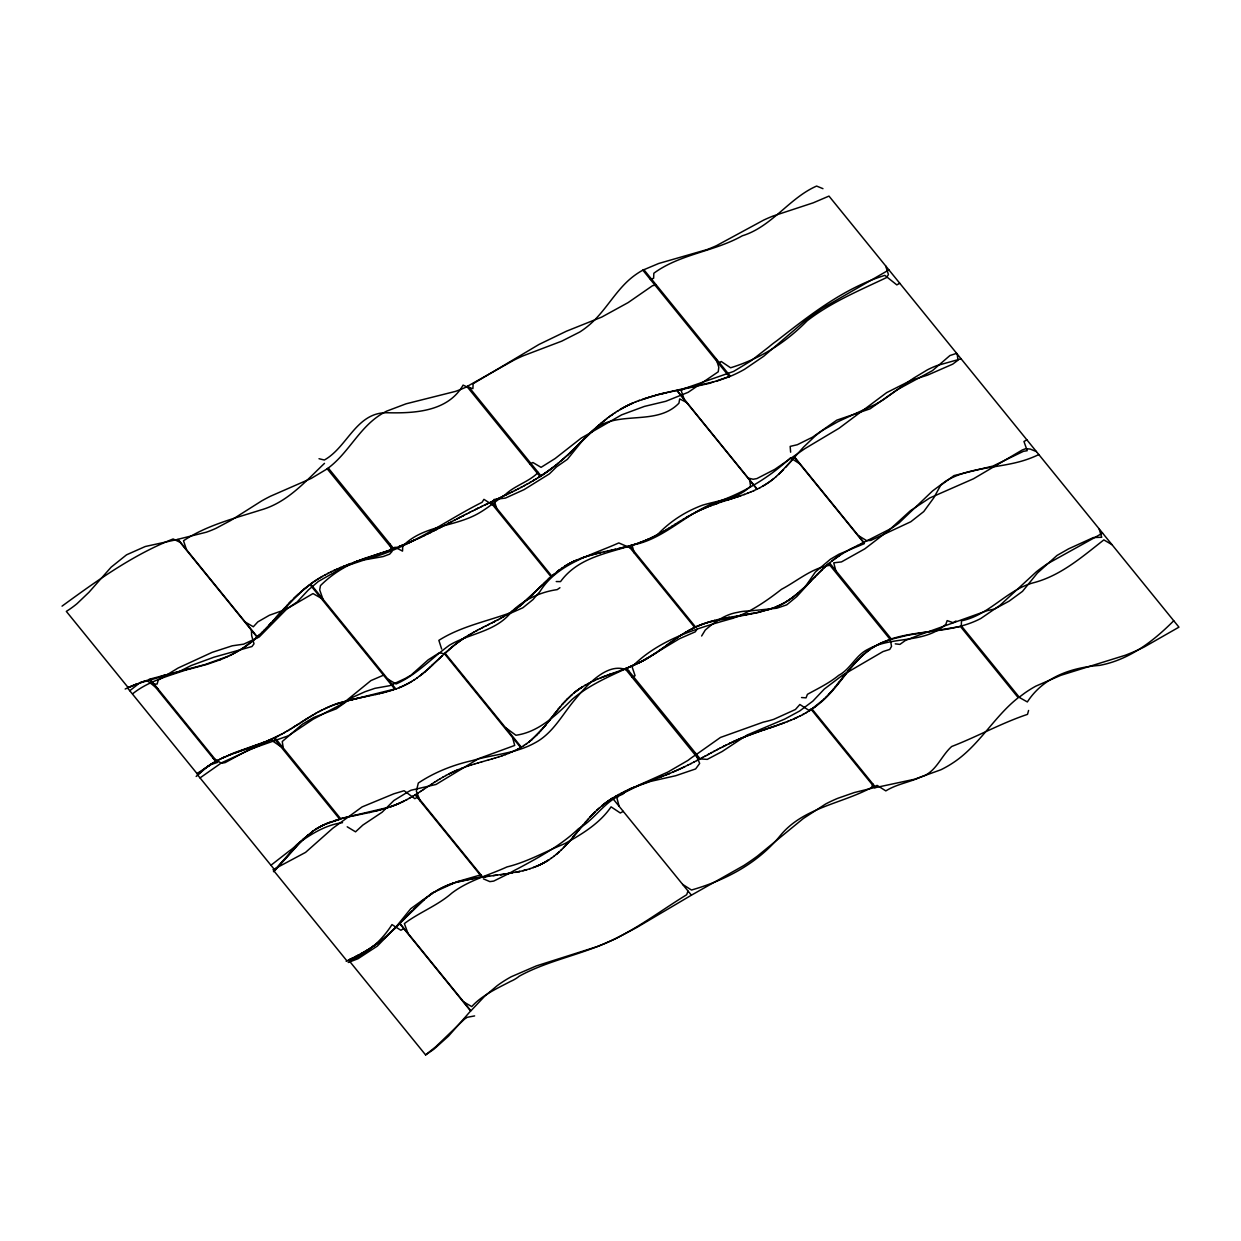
<?xml version="1.0" encoding="UTF-8"?>
<svg xmlns="http://www.w3.org/2000/svg" width="1241" height="1241" viewBox="0 0 1241 1241"><rect width="100%" height="100%" fill="white"/><g stroke="black" fill="none" stroke-linecap="round" stroke-linejoin="round"><path stroke-width="1.5" d="M1028.587 710.457L1027.517 714.351C1001.27 723.162 977.365 736.596 951.692 746.493C940.833 756.126 936.164 772.336 921.163 776.882C909.606 782.311 896.762 784.064 885.826 790.889L877.092 785.367L874.16 786.996M687.964 891.116L686.661 894.745C660.196 910.941 635.345 930.269 606.678 942.648C578.089 955.461 546.536 961.17 519.25 976.186A45.219 36.625 27.1 0 1 510.687 981.336C497.222 988.41 482.051 995.189 471.751 1006.591L463.731 1001.952M872.95 784.064L871.523 787.539C841.072 804.044 802.493 807.581 779.596 836.434C757.103 863.72 724.946 880.458 691.47 890.03L682.674 884.414M538.206 472.418C529.116 481.818 514.968 485.402 505.289 494.616C495.438 501.348 486.131 509.586 475.225 515.124C451.615 527.053 422.018 526.2 402.736 546.149L402.534 551.113L395.103 547.203L392.172 548.832M697.194 629.032L695.239 631.855L679.541 638.681L655.155 653.355M549.53 720.106L558.419 709.154M554.231 714.459L547.452 722.774M553.688 714.754L560.56 706.563M550.089 719.811L545.342 725.396M841.569 678.982L847.929 670.993M845.835 673.63L837.365 684.272M839.552 681.588L835.24 686.878M576.708 832.525L585.768 821.93M579.314 829.655L572.427 837.706M577.174 832.261L572.69 837.551M847.851 671.04L854.444 663.33M557.876 709.449L562.747 704.019M579.113 829.764L581.455 827.049M543.186 727.986L545.528 725.287M545.885 725.101L531.753 739.698M581.253 827.173L583.596 824.474M833.083 689.453L835.317 686.831M572.892 837.442L565.803 845.23M961.092 358.82L936.877 365.599A125.729 101.84 27.1 0 0 927.523 369.771L913.283 378.365L883.716 399.478A204.625 165.751 27.1 0 1 875.076 404.535L838.016 421.661L823.45 429.867A134.524 108.975 27.1 0 0 815.477 435.746L803.501 447.148L785.569 467.407M792.503 459.744L778.541 474.45M540.998 730.515L543.387 727.878M833.161 689.407L828.631 694.433M568.316 842.623L570.72 840.002M585.302 822.194L587.986 819.417M701.63 635.997L705.276 630.025C714.676 621.943 725.085 614.388 737.635 612.356A48.818 39.541 27.1 0 1 749.269 610.991L776.757 608.23L786.747 604.848L796.924 596.456L810.59 581.393M275.549 617.987L284.732 607.935M280.249 612.868L273.315 620.453M562.189 704.314L571.744 694.805M562.39 704.205L564.981 701.537M282.234 610.525L286.997 605.484M273.563 620.314L268.801 625.355M587.505 819.68L590.22 816.95M568.518 842.515L563.507 847.634M830.958 691.935L826.335 696.822M538.734 732.966L541.185 730.391M271.314 622.78L266.505 627.775M854.366 663.377L861.44 656.256M286.749 605.624L291.588 600.691M589.754 817.214L594.656 812.297M590.033 817.059L594.858 812.188M301.036 841.569L274.199 871.275L346.922 960.86M402.255 920.993L411.717 911.251M404.83 918.449L399.943 923.382L470.928 1010.81L484.61 996.29L497.222 985.664A160.43 129.964 27.1 0 1 511.214 976.76L536.376 965.901L597.138 946.604A302.975 245.423 27.1 0 0 616.032 938.491L636.804 927.461L691.315 895.242M564.639 701.739L567.277 699.148M406.846 916.184L416.418 906.566M566.268 844.981L561.149 849.961M815.213 576.615L807.969 583.922M289.029 603.204L298.74 593.787M264.193 630.149L266.768 627.636M536.422 735.339L538.935 732.857M814.918 576.786L817.524 574.257M397.322 925.926L399.649 923.552L470.618 1010.981L448.544 1036.095L433.792 1049.312L425.616 1054.928L348.628 960.1L355.965 956.315M400.223 923.242L390.155 932.798M856.631 660.941L858.958 658.568M536.624 590.375L549.127 578.399M783.567 469.656L776.09 476.653M542.55 584.992L519.545 605.965A170.033 137.735 27.1 0 1 511.525 611.766C495.981 631.809 469.951 633.112 449.475 645.165C431.666 658.071 416.619 674.995 396.05 683.977L387.875 679.137M817.23 574.412L822.24 569.588M196.978 773.531L210.939 764.58L217.64 762.362M804.866 586.698L824.644 567.323M261.851 632.491L264.457 630.009M544.892 582.665L527.099 599.558M584.558 438.6L577.282 445.705M579.842 443.27L574.924 448.017M413.78 909.048L418.806 904.286M584.356 438.725L586.915 436.289M823.977 699.148L826.413 696.79M511.509 611.751C523.795 599.744 540.347 591.957 557.225 589.615L559.939 587.722M566.935 699.335L572.101 694.619M586.714 436.398L589.289 433.978M544.349 582.96L552.136 575.871M273.454 871.694L297.995 844.392L308.295 834.821M805.921 586.109L797.591 593.431M293.683 598.488L301.206 591.585M196.156 776.478L206.084 767.791A117.306 95.03 27.1 0 1 214.336 762.253M575.126 447.908L570.146 452.593M395.538 927.927L387.704 935M262.099 632.352L254.514 639.208M439.779 658.149L429.51 667.658M589.087 434.086L604.801 420.327M592.438 431.263L567.726 454.858M439.081 658.537L452.562 646.747M442.184 655.869L431.915 665.393M533.149 594.346L522.802 603.498M536.624 735.23L528.992 741.885M594.392 812.452L597.262 809.908M591.476 431.79C615.241 408.491 655.527 427.431 678.936 403.185L679.696 398.888L687.002 402.658M821.17 570.177L828.538 563.569L890.216 639.518L908.009 635.159L960.441 626.503L1018.24 697.721C993.746 716.926 978.916 746.136 952.499 763.168A136.417 110.496 27.1 0 1 940.864 769.777L914.586 779.239L874.796 787.756L811.226 709.464L824.055 699.102M571.108 452.065L560.312 461.419M432.613 665.005L425.136 671.722M302.633 839.645L313.539 830.818M800.057 591.243L805.626 586.264L815.321 572.039L830.4 559.257L839.025 554.184L864.419 543.605M561.615 849.713L556.232 854.366M129.762 690.725L140.124 682.581L146.888 680.456L157.979 688.879M259.71 634.632L257.29 636.881L178.037 539.261L206.285 532.218A141.102 114.296 27.1 0 0 215.903 528.371L230.733 520.491L261.587 500.961A235.899 191.083 27.1 0 1 270.476 496.229L311.227 478.421L328.369 468.152L393.63 548.522L386.106 551.438M443.89 653.991L449.506 649.198M567.928 454.733L562.825 459.263M418.527 904.441L421.242 902.067M200.266 772.352L197.474 774.756L274.773 869.972L299.236 842.561L312.794 831.237M430.069 667.332L422.033 674.127M548.429 578.787L559.815 569.65M824.35 567.494L827.095 565.12M596.781 810.171L602.242 805.58A141.924 114.963 27.1 0 1 612.976 797.901M597.061 810.032L599.713 807.705M596.316 427.307L598.984 424.996M801.128 590.654L789.757 599.465M861.363 656.287L866.482 651.99M420.978 902.207L423.739 899.896M424.484 899.492L383.981 938.506A193.534 156.769 27.1 0 1 373.293 946.278L369.182 948.807M556.495 854.211L559.195 851.947M598.783 425.105L601.482 422.855M563.786 458.72L557.783 463.529M554.634 573.73L551.78 576.072L491.452 501.752M385.206 937.157L388.278 934.675M300.942 591.74L306.263 587.365M826.816 565.291L829.608 562.98L891.271 638.929C917.378 630.537 945.766 632.6 971.501 622.687A111.426 90.252 27.1 0 0 980.824 618.483L999.92 605.391L1036.344 571.806A221.72 179.604 27.1 0 1 1047.016 564.035L1093.848 538.036A467.174 378.427 27.1 0 0 1102.535 533.041M448.808 649.586L457.727 642.652A177.51 143.785 27.1 0 1 465.856 636.99M199.925 772.538L202.779 770.211M571.543 694.913L574.614 692.494A113.009 91.539 27.1 0 1 582.681 686.738M1173.738 620.748C1153.075 641.519 1128.953 659.933 1099.573 665.378C1071.262 667.565 1043.433 677.105 1027.346 701.941L1019.559 697.582M254.545 639.193L244.058 647.259A148.268 120.098 27.1 0 1 229.632 655.636M776.385 476.497L770.94 480.779A114.42 92.687 27.1 0 1 762.626 486.224M425.26 671.645L419.427 676.159M798.366 593.012L792.441 597.557M601.28 422.964L604.026 420.746M385.78 936.831L382.647 939.235A193.534 156.769 27.1 0 1 371.974 947.007M423.476 900.051L427.044 897.398M303.456 589.599L308.869 585.349M451.321 647.445L457.184 642.962A177.51 143.785 27.1 0 1 465.313 637.285M529.193 741.777L532.094 739.496M62.05 606.135C96.953 580.633 132.973 554.82 173.135 538.966L180.116 542.333M829.314 563.135L832.168 560.901A153.248 124.131 27.1 0 1 840.219 555.13M555.223 465.592L557.985 463.42M558.76 462.986L553.595 467.081A254.56 206.208 27.1 0 1 540.037 476.544L466.973 386.54L513.634 360.324A223.473 181.031 27.1 0 1 522.818 355.95L561.754 341.151L579.795 331.999A114.948 93.122 27.1 0 0 587.815 326.181C606.12 311.398 615.986 288.564 635.345 274.881A100.319 81.27 27.1 0 1 643.815 269.623L730.297 376.163L709.278 383.376L676.888 390.558L756.963 489.202M523.361 603.204L520.243 605.577A170.033 137.735 27.1 0 1 512.223 611.379M553.657 856.43L556.697 854.103M603.824 420.854L607.376 418.279M202.438 770.413L205.37 768.179A117.306 95.03 27.1 0 1 213.623 762.641M422.731 673.739L416.759 678.113M555.425 465.484L552.617 467.624A254.56 206.208 27.1 0 1 539.059 477.071M773.841 478.592L771.235 480.608A114.42 92.687 27.1 0 1 762.92 486.053L759.694 487.837M426.02 897.972L429.665 895.397M132.989 693.517C148.268 681.325 167.954 676.143 186.088 669.923M556.635 571.946L559.474 569.852M606.415 418.806L612.697 414.37M866.389 652.037L872.842 647.616A95.402 77.283 27.1 0 1 881.622 642.745L891.271 638.929M870.096 649.477C849.061 664.509 838.109 689.453 817.555 705.043A129.669 105.035 27.1 0 1 809.442 710.736L805.533 713.048M526.339 743.855L529.55 741.575M665.921 645.692L672.87 640.899M670.202 642.854L657.885 651.478M550.988 858.384L554.122 856.166M668.589 643.738L678.253 637.083M324.49 463.358C305.193 481.632 287.245 502.667 260.501 510.082C234.471 518.381 206.394 525.362 183.513 540.766L186.491 549.685M661.639 648.981L664.866 646.747M609.052 416.821L611.937 414.789M793.511 596.968L785.181 602.397A98.737 79.982 27.1 0 1 776.028 606.818L768.396 609.781M428.641 895.971L432.349 893.489M658.94 650.889L662.198 648.686M559.272 569.96L562.514 567.758M673.941 639.875L677.71 637.393M650.641 656.349L659.514 650.625M596.518 427.183L584.34 438.352L567.401 459.31L556.542 466.864L549.453 473.829L524.074 489.637L505.444 498.075L493.902 499.534L496.571 508.065M611.735 414.897L615.443 412.508M414.029 679.975L417.457 677.726M523.609 745.701L526.898 743.545M676.64 637.983L680.999 635.237M359.518 560.529C405 551.702 441.408 522.663 482.082 502.295L483.943 499.347L492.863 505.103M270.941 865.256L289.153 851.078A60.421 48.942 27.1 0 0 296.692 844.671C309.971 834.557 325.809 824.753 342.516 822.674M551.469 858.12L548.243 860.215A97.077 78.633 27.1 0 1 536.283 866.42M200.034 777.905L221.674 762.734L271.19 740.039L280.714 746.524M311.739 831.811L316.284 828.988A96.969 78.555 27.1 0 1 325.126 824.179L331.487 821.558M423.228 789.664L429.076 785.817M656.21 652.766L649.586 656.939M428.75 786.003L431.837 784.002M420.466 791.494L423.553 789.493M431.341 894.047L435.126 891.674M786.98 601.28L790.517 599.046M809.256 710.829L812.033 709.03L875.603 787.321L854.351 792.534L837.799 798.304A172.871 140.031 27.1 0 0 825.513 804.075L803.284 818.533L757.367 856.135A368.918 298.848 27.1 0 1 743.778 865.551L691.408 895.18L612.511 798.165A141.924 114.963 27.1 0 0 601.761 805.843M561.971 568.052L565.307 565.943A109.41 88.623 27.1 0 1 574.133 561.149M508.732 613.566L512.766 611.084A170.033 137.735 27.1 0 0 520.786 605.267M538.16 477.583L540.936 475.784L468.183 386.168L465.096 387.58A159.267 129.017 27.1 0 1 455.447 391.396L406.086 403.806L386.587 411.174A97.031 78.602 27.1 0 0 378.024 416.324C357.749 430.456 347.278 454.408 327.205 468.803L392.451 549.174L396.624 547.452M431.511 784.172L434.629 782.202M417.674 793.278L420.792 791.308M679.385 636.121L686.63 631.716M680.456 635.547L683.791 633.437M300.787 722.526L306.511 718.896M614.466 413.051L618.235 410.724M295.203 726.109L307.954 718.089M299.562 723.456L289.556 729.615M843.027 553.346L839.924 555.285A153.248 124.131 27.1 0 0 831.873 561.072M292.38 727.878L295.327 726.032M434.303 782.373L437.437 780.434M414.727 679.587L411.205 681.728A110.387 89.414 27.1 0 1 402.27 686.413L399.121 687.762M468.679 635.221L464.615 637.672A177.51 143.785 27.1 0 0 456.486 643.35M674.778 524.478L678.098 522.445M671.97 526.231L675.275 524.198M414.851 795.047L418 793.108M306.387 718.958L310.777 716.336M669.147 527.983L672.467 525.967M677.602 522.709L680.921 520.693M520.77 747.454L524.152 745.407M505.909 615.303L522.833 607.795L533.087 599.496A218.912 177.323 27.1 0 1 539.695 591.941C557.1 563.74 590.483 555.611 618.794 542.922L631.902 548.6M366.359 950.544L370.516 948.077M666.308 529.721L669.644 527.72M680.425 520.972L683.775 518.971M437.111 780.605L440.276 778.696M612.604 798.103L615.831 796.179M617.258 411.252L621.089 409.003A151.309 122.564 27.1 0 1 633.096 402.891M532.482 481.058L539.261 476.963A254.56 206.208 27.1 0 0 552.819 467.516M533.397 480.546L536.438 478.716M585.535 685.016L582.138 687.049A113.009 91.539 27.1 0 0 574.071 692.804M434.102 892.232L437.964 889.952A106.214 86.032 27.1 0 1 450.235 884.135L453.523 882.956M309.211 717.205L313.632 714.63M411.996 796.753L415.735 794.566L482.408 876.689L455.881 882.444M651.184 656.055L646.716 658.661A174.872 141.645 27.1 0 1 637.843 663.408M286.687 731.321L291.123 728.746M467.438 635.919L471.549 633.515M663.439 531.427L666.805 529.442M842.732 553.517L845.881 551.64M787.756 600.861L784.11 602.986A98.737 79.982 27.1 0 1 774.958 607.407M683.279 519.234L689.546 515.62M363.473 952.235L367.677 949.815M640.449 784.669L618.84 795.326L616.979 798.273L619.073 806.076M503.024 616.994L507.15 614.621M425.585 1054.897L435.87 1046.644L464.491 1019.125L467.252 1017.294L474.62 1015.914M888.928 269.918L822.38 308.249A347.278 281.304 27.1 0 0 806.293 319.806L763.696 356.26L744.553 369.306A164.184 133.004 27.1 0 1 729.336 376.706L716.15 381.39M529.597 482.733L533.599 480.438M439.95 778.883L443.161 777.021M312.065 715.499L316.517 712.955M660.538 533.087L663.935 531.148M636.757 786.034L667.891 772.057L688.088 760.33A129.684 105.051 27.1 0 1 696.17 754.606L720.463 737.449L763.231 722.138A140 113.412 27.1 0 0 773.717 719.346L795.434 709.495L799.871 704.5L808.791 710.255L811.723 708.642M283.786 732.981L288.253 730.453M409.096 798.413L412.881 796.272M685.016 632.6L689.531 630.056M218.664 759.802L213.266 762.843A117.306 95.03 27.1 0 0 205.029 768.381M470.292 634.213L474.45 631.871M686.149 517.544L689.344 515.744M615.443 796.381L618.732 794.535M360.573 953.879L364.807 951.506M526.68 484.362L530.714 482.113M845.586 551.811L851.76 548.429M802.617 714.676L806.588 712.458M517.73 749.161L520.972 747.346M325.623 574.614L321.745 576.77A174.671 141.49 27.1 0 0 310.576 583.922L395.895 689.019L399.819 687.39M383.516 675.182L370.919 680.595L342.811 703.507L313.12 719.237L288.346 735.804L248.743 749.781L225.179 762.595L221.487 763.277L213.173 758.267M500.107 618.623L504.265 616.296M529.954 464.134L532.885 462.505L541.06 467.345L555.13 458.534L581.083 438.182L621.601 414.866L644.451 406.396L665.781 401.293L688.197 392.296L718.26 371.788L718.803 367.227L716.119 358.696M718.322 363.132L721.254 361.519L730.592 367.786C760.438 358.525 785.413 342.935 807.115 320.83C831.051 302.277 859.424 290.503 886.617 277.534L888.432 274.54L885.655 265.884M899.756 283.258L896.824 284.887L884.849 275.362C843.616 288.238 810.032 314.95 776.68 340.872A138.17 111.923 27.1 0 0 768.862 346.937L750.634 361.1L733.555 371.447L683.9 388.728L681.169 390.589L684.334 399.726M1026.896 439.872L1023.965 441.501L1027.207 450.7L1023.453 451.321L992.955 466.058L953.988 475.598L940.662 485.324L933.806 497.796L923.754 511.571L910.785 521.763L870.763 540.44L866.683 540.657L858.322 535.585M584.992 685.327L588.467 683.403M656.799 652.502L642.388 660.895L626.379 668.31M632.15 677.322L635.082 675.693L632.057 666.743C659.002 639.441 696.961 628.287 732.857 618.313C750.789 611.829 766.566 600.985 781.504 589.304C797.311 580.974 812.095 567.866 829.95 565.291M417.752 797.063L414.82 798.677L404.132 790.734L393.878 793.79L362.077 806.929L332.728 828.305L305.565 852.381L272.973 869.77M955.989 621.027L953.057 622.656L947.162 620.609L945.859 624.254C924.266 644.11 892.589 635.718 868.374 649.09C855.763 654.907 850.861 668.883 838.714 675.337C829.174 683.186 818.145 688.414 807.426 694.324L806.045 697.845L801.531 697.535M403.759 928.64L400.827 930.254L391.985 924.592C382.088 940.244 366.902 953.988 349.404 961.046M623.23 811.381L620.314 812.995L611.068 806.852C600.055 823.155 581.812 834.371 564.593 843.74C545.326 851.574 527.161 862.03 506.98 866.932C488.597 875.339 468.198 880.583 451.817 893.117C437.561 905.651 419.272 912.337 404.364 923.599L407.932 933.232M314.95 713.823L319.449 711.341M661.034 532.808L654.628 536.252M657.606 534.7L660.832 532.932M442.835 777.207L446.093 775.408M280.854 734.594L285.352 732.112M523.733 485.976L527.797 483.757M473.193 632.553L477.397 630.273M689.05 515.899L692.494 514.022M357.625 955.477L361.891 953.15M704.779 756.327L708.797 754.14M406.148 800.011L409.98 797.932M701.832 757.91L705.85 755.738M707.727 754.73L711.745 752.542M497.145 620.205L501.348 617.925M702.887 757.336L698.869 759.508L625.309 668.899L639.456 662.523A174.872 141.645 27.1 0 0 648.329 657.761M710.674 753.132L714.707 750.96M848.503 550.166L854.77 546.893M520.77 487.558L524.85 485.355M687.917 630.94L692.494 628.473M618.359 794.736L621.71 792.952M696.79 760.593L700.141 758.809L626.565 668.201L623.137 669.551M630.149 666.743C609.967 676.112 588.963 684.939 571.899 699.598C556.34 715.08 538.423 732.19 515.915 735.246L505.428 727.567M713.637 751.55L717.67 749.378M324.677 575.141L328.601 573.047M476.141 630.955L480.36 628.691M354.647 957.044L358.944 954.748M448.094 523.562L451.988 521.499M216.182 761.183L224.699 756.777M282.421 733.726L274.85 737.65L340.748 818.827L344.393 817.85M693.812 762.145L697.163 760.376M799.623 716.243L803.672 714.087M445.116 525.114L449.009 523.05M451.072 521.996L454.966 519.932M442.122 526.665L446.015 524.602M317.882 712.21L322.443 709.79M494.166 621.757L498.386 619.523M445.767 775.594L449.087 773.857A163.672 132.585 27.1 0 1 458.379 769.606M716.615 749.967L720.664 747.827M454.066 520.444L463.948 515.294M517.792 489.094L521.887 486.937M691.997 514.286L695.472 512.471A191.952 155.482 27.1 0 1 704.717 508.158L707.897 506.84M439.128 528.216L443.037 526.168M457.045 518.893L460.24 517.233M460.039 517.342L463.25 515.682M479.119 629.389L483.354 627.155M436.134 529.752L440.043 527.704M690.803 763.68L694.184 761.943M463.033 515.806L466.942 513.774M495.407 621.074L488.147 624.812M491.157 623.292L494.864 621.384M587.924 683.698L591.476 681.867M719.594 748.416L723.658 746.291M433.125 531.272L437.049 529.24M514.72 750.681L518.055 748.975M466.042 514.27L469.951 512.254M514.782 490.629L518.893 488.489M482.113 627.853L486.363 625.635M756.684 489.357L759.973 487.682M403.139 801.531L407.017 799.53M485.122 626.333L489.388 624.114M349.217 959.774L352.971 957.85M327.64 573.575L331.626 571.527M469.051 512.75L472.976 510.734M430.115 532.792L434.04 530.776M621.322 793.17L624.719 791.448M687.793 765.201L691.19 763.479M511.757 492.134L515.884 490.009M472.061 511.245L479.042 507.74M723.487 746.399L726.683 744.802M722.603 746.88L729.739 743.328M427.075 534.282L431.015 532.28M346.177 961.279L349.962 959.371M475.086 509.741L478.343 508.127M651.587 537.756L655.124 535.988M508.717 493.623L512.859 491.514M854.475 547.048L857.795 545.404M691.951 628.784L695.534 626.984L629.544 545.714L625.511 546.955M690.88 629.373L693.921 627.884A121.882 98.722 27.1 0 1 703.492 623.975L707.603 622.439M478.126 508.252L482.082 506.266M320.876 710.659L328.586 706.905A147.788 119.71 27.1 0 1 338.266 703.135L394.731 689.003L310.048 584.697C285.957 602.537 270.46 629.59 245.532 646.452A148.268 120.098 27.1 0 1 231.105 654.829L226.56 657.094M688.166 764.983L684.753 766.674A363.411 294.381 27.1 0 1 672.327 772.305M800.693 715.654L793.48 719.128M424.034 535.755L427.99 533.785M481.167 506.762L488.194 503.334M505.661 495.097L509.818 493.003M219.161 759.632L234.208 752.791L263.837 742.211M484.223 505.289L487.496 503.706M502.605 496.555L506.778 494.476M487.279 503.83L494.523 500.309M857.515 545.559L890.883 528.619A152.116 123.216 27.1 0 0 899.027 522.957L932.518 490.986L945.751 481.136A98.427 79.734 27.1 0 1 954.732 476.513C978.497 466.306 1005.257 467.64 1029.363 458.596A122.735 99.42 27.1 0 0 1038.826 454.563M503.722 495.935L490.35 502.372M420.963 537.213L424.934 535.259M634.787 664.866L638.913 662.818A174.872 141.645 27.1 0 0 647.786 658.071M330.664 572.054L334.682 570.084M494.321 500.418L500.65 497.393M590.918 682.178L594.532 680.425M404.008 801.05L400.936 802.493A140.466 113.784 27.1 0 1 391.318 806.34L387.114 807.953M403.263 801.453L400.067 802.974A140.466 113.784 27.1 0 1 390.45 806.821A140.466 113.784 27.1 0 0 400.191 802.911M624.347 791.649L627.791 790.005M860.571 544.101L863.658 542.674L794.395 457.355M729.553 743.421L732.81 741.885A311.879 252.637 27.1 0 1 745.422 736.502M728.669 743.917L731.756 742.475A311.879 252.637 27.1 0 1 744.367 737.076L748.649 735.23M421.878 536.717L414.773 540.052A428.238 346.891 27.1 0 1 398.95 546.692M417.891 538.641L421.18 537.105M753.597 490.8L757.165 489.078L677.09 390.434L673.243 391.303M652.083 537.477L648.5 539.168A154.504 125.155 27.1 0 1 638.867 543M511.633 752.108L515.046 750.495M323.917 709.169L327.143 707.696A147.788 119.71 27.1 0 1 336.823 703.926L343.602 701.817M794.364 718.648L797.653 717.127M333.736 570.612L337.8 568.688M222.201 758.158L232.765 753.582M627.419 790.207L630.909 788.609M577.251 559.753L573.792 561.335A109.41 88.623 27.1 0 0 564.95 566.144M267.715 740.986L273.92 738.162L339.832 819.355L329.687 822.55M880.567 643.334L883.763 641.907M348.24 962.473L357.951 958.766L377.357 946.061L395.895 927.043L410.74 908.707L424.112 899.027A105.78 85.691 27.1 0 0 431.992 893.055L456.828 881.793L480.903 874.827M593.989 680.72L597.666 679.044M228.034 656.272L205.044 664.555L149.091 679.323L215.763 761.462M226.591 657.063L220.246 659.762M327.515 823.217L323.327 825.172A96.969 78.555 27.1 0 0 314.485 829.981M399.695 687.452L402.968 686.025A110.387 89.414 27.1 0 0 411.779 681.418M336.838 569.216L340.949 567.323M750.448 492.15L754.094 490.521M790.331 720.478L794.55 718.539M630.537 788.811L634.058 787.259M636.261 401.541L632.134 403.418A151.309 122.564 27.1 0 0 620.112 409.546M629.575 667.022L633.282 665.378M508.469 753.442L511.959 751.922M669.163 773.639L672.715 772.104M707.696 506.964L704.221 508.438A191.952 155.482 27.1 0 0 694.976 512.735M597.123 679.339L604.057 676.454M633.686 787.461L637.238 785.941M339.987 567.866L344.129 566.02M669.551 773.422L662.772 776.214M665.983 774.942L669.349 773.546M580.447 558.466L573.59 561.444A109.41 88.623 27.1 0 0 564.748 566.253M787.135 721.781L791.401 719.904M747.237 493.422L750.945 491.87M261.339 743.592L268.77 740.412A197.986 160.368 27.1 0 0 278 736.068M458.038 769.792L461.574 768.319M635.283 402.084L639.472 400.269M343.183 566.548L347.356 564.764M228.484 755.428L255.879 745.438M600.303 678.02L610.588 674.034M883.685 641.954L890.293 639.487M707.401 507.119L711.124 505.583M326.461 823.807L341.632 818.346L387.983 807.457M663.144 776.013L656.303 778.712M659.545 777.471L662.942 776.121M533.072 867.676L536.562 866.265A97.077 78.633 27.1 0 0 548.506 860.075M640.077 784.886L643.691 783.412M395.708 547.948L399.85 546.195A428.238 346.891 27.1 0 0 415.688 539.556M626.922 667.999L619.88 670.776M505.227 754.683L508.794 753.256M788.206 721.192L780.636 724.232M650.393 279.473L653.635 278.232L653.836 273.237C680.037 253.971 714.258 251.613 742.32 235.79C771.778 226.746 789.26 197.986 816.609 186.072L822.954 188.663M220.278 659.747L206.983 664.369M258.097 744.833L270.212 739.605A197.986 160.368 27.1 0 0 279.442 735.277M643.303 783.629L646.933 782.187M347.092 564.903L350.598 563.523M346.394 565.291L357.16 561.149M653.045 779.937L656.675 778.495M603.514 676.764L610.231 674.22M748.478 735.339L751.906 734.02M747.594 735.82L764.937 729.46M646.732 782.295L653.433 779.736M646.545 782.388L653.231 779.844M743.98 494.647L747.734 493.158M710.628 505.863L717.686 503.21M461.249 768.505L464.848 767.109M784.964 722.433L774.027 726.559M638.51 400.812L659.871 394.017L713.715 381.871M389.395 550.259L393.366 548.662M579.904 558.76L583.72 557.256M259.152 744.243L234.968 752.946M616.606 671.97L620.422 670.466M751.72 734.114L755.18 732.826M610.029 674.328L613.861 672.839M613.318 673.149L617.149 671.66M449.226 884.709L452.779 883.375M352.909 562.856L356.912 561.289M144.313 681.247L137.053 684.024A221.906 179.743 27.1 0 0 127.544 687.995L197.831 774.57M140.311 682.814L178.983 671.707L191.005 665.595L213.917 657.203L251.954 646.53L254.002 643.831L251.675 635.718L251.427 630.18M501.938 755.862L505.568 754.512M755.009 732.919L758.484 731.647M781.706 723.643L770.708 727.691M382.802 552.602L387.068 550.911M713.885 504.653L717.484 503.319M744.476 494.368L737.34 496.927M393.164 689.872L396.593 688.631M356.214 561.677L360.464 560.001M464.522 767.295L468.152 765.961M383.764 552.074L366.173 558.248M758.298 731.74L775.098 725.969M529.752 868.824L536.764 866.156A97.077 78.633 27.1 0 0 548.708 859.951M360.216 560.141L367.119 557.721M376.861 554.494L380.444 553.222M772.786 608.059L757.956 612.604L710.255 621.85M641.783 399.618L645.304 398.377M373.525 555.627L377.124 554.355M717.189 503.489L721.021 502.078M635.547 544.132L639.363 542.736A154.504 125.155 27.1 0 0 648.996 538.904M764.053 729.956L771.592 727.21M373.789 555.472C353.763 561.087 335.179 570.876 320.457 585.628L319.697 589.925L322.924 599.139M741.172 495.531L730.623 499.099M583.379 557.457L593.943 554.153M583.177 557.566L590.127 555.301M498.587 756.963L502.264 755.676M720.525 502.357L724.372 500.992M336.699 704.004L340.05 702.902M467.826 766.147L471.502 764.859M737.837 496.664L727.242 500.17M723.875 501.255L731.12 498.835M452.515 883.514L460.349 880.893M146.95 680.518L150.316 679.447L216.523 760.997M389.798 690.942L393.288 689.794M645.103 398.485L648.686 397.306M334.046 820.813L340.887 818.765M636.028 543.853L628.706 546.18L694.696 627.45A121.882 98.722 27.1 0 1 704.268 623.556M495.206 758.018L498.913 756.777M471.177 765.045L474.9 763.804M383.717 808.992L387.239 807.875M526.355 869.863L530.217 868.56M769.467 609.191L762.284 611.332M510.004 612.914C486.177 621.524 460.427 626.658 438.864 640.356L441.656 649.027M711.31 621.26L704.562 623.385A121.882 98.722 27.1 0 0 694.991 627.294M706.843 622.858L714.8 620.314M207.03 664.338L189.594 669.085M474.574 763.991L478.328 762.796M491.777 759.042L495.531 757.832M648.485 397.415L652.114 396.298M386.354 691.935L389.922 690.865M629.001 546.009L632.646 544.908M477.987 762.982L481.756 761.803M488.334 760.035L492.103 758.856M481.43 761.99L488.675 759.849M380.258 809.954L383.841 808.915M589.925 555.425L601.001 552.4M343.462 701.879L347.061 700.855M651.913 396.406L655.589 395.336M526.82 869.6L519.296 871.647M522.864 870.81L526.618 869.708M161.299 676.081L164.805 675.166M382.849 692.866L386.478 691.873M655.388 395.46L659.095 394.436M593.4 554.463L600.66 552.586M376.752 810.869L380.382 809.892M346.937 700.917L357.734 698.295M459.325 881.467L470.386 878.892M626.053 546.645L614.838 549.484M621.989 547.839L625.712 546.831M186.041 669.954L189.625 669.054M658.893 394.545L666.231 392.761M379.312 693.719L382.988 692.788M714.506 620.484L718.353 619.461M758.732 612.185L762.579 611.161M376.876 810.792L369.601 812.514M350.458 700.017L361.348 697.52M344.269 817.928L347.961 817.012M618.421 548.677L622.191 547.715M662.446 393.692L669.83 391.954M600.458 552.695L604.584 551.578M375.728 694.541L379.436 693.657M604.041 551.873L608.183 550.771M611.239 550.29L615.381 549.189M347.821 817.074L351.544 816.206M607.64 551.082L611.782 549.98M718.058 619.631L729.32 617.273M372.114 695.317L375.852 694.464M755.117 612.961L759.011 612.015M669.628 392.078L673.444 391.194M365.971 813.289L369.725 812.452M351.42 816.283L355.174 815.446M368.484 696.092L372.238 695.255M519.777 871.384L500.635 874.796M515.667 872.407L519.576 871.492M361.224 697.597L364.978 696.759M364.854 696.837L368.624 696.015M366.111 813.212L355.05 815.523M721.673 618.84L733.043 616.637M466.445 879.776L477.863 877.651M755.397 612.79L744.011 614.978M751.736 613.504L740.256 615.583M956.64 353.344L949.939 355.531L932.456 370.609L897.072 389.798L870.065 408.832L836.806 420.156L812.436 437.22L797.296 444.728L790.16 446.403L790.626 452.205M508.515 873.555L512.455 872.826M656.334 285.042L652.58 285.663L628.117 302.602L601.683 317.107L566.423 331.207L538.966 344.471L473.147 383.686L472.899 388.619L467.438 387.13M732.764 616.808L736.797 616.032M736.502 616.188L740.551 615.427M473.829 878.395L481.663 877.108M504.715 874.129L508.701 873.447M500.899 874.641L504.916 874.005M485.696 876.472L481.865 876.984L415.177 794.861M481.384 877.247L489.543 875.991M501.1 874.533L485.215 876.735M493.204 875.619L497.253 875.029M153.046 684.194L157.142 684.024L158.212 680.115L178.13 668.015L212.118 652.363L232.269 645.801L243.67 644.157L259.136 637.036L287.09 608.711L313.011 593.57L320.892 598.038M556.232 581.548L560.529 581.61C583.766 549.763 626.86 552.912 657.932 534.219C670.404 521.158 685.435 511.571 702.344 505.242C718.57 500.371 738.597 498.587 750.541 486.146L749.704 479.879M895.257 643.846L899.942 644.389L905.31 640.527L918.138 635.408L987.2 610.65L994.413 609.067L1009.181 601.109L1022.491 591.368L1037.367 573.078L1057.022 555.441L1068.641 548.817L1093.461 537.539L1101.729 537.275L1099.076 528.775M698.264 758.763L707.261 759.383L722.122 751.534L746.989 735.091L784.886 719.004L799.638 711.015L812.855 701.149L824.272 689.065L842.67 675.104L883.003 651.572L889.75 649.415L891.534 646.39L890.34 639.673M444.666 653.914L439.438 652.719L428.223 659.824L410.973 675.197L405.171 678.517L389.767 685.684L374.922 688.321L364.963 691.749L352.537 697.349L336.342 708.797L313.694 717.5L302.23 724.31L282.25 741.529L283.258 747.997M747.858 477.971L753.147 479.259L756.855 478.592L774.818 469.346L804.773 448.715L839.102 428.238L886.648 392.637L910.77 380.506L927.616 375.108L952.7 364.156L957.974 360.2L957.183 353.995M319.015 458.72L324.335 460.023C347.666 447.086 356.369 411.593 387.875 412.757C415.083 413.362 447.985 411.562 463.095 385.113L469.874 388.247M1036.406 451.584L1030.108 449.04L1025.609 448.73L1022.336 449.94L973.533 478.747L929.711 497.998L910.351 510.765L888.385 530.76L864.837 548.832L841.476 561.909L833.735 562.825L835.782 570.581M483.37 878.845L489.869 881.622L493.685 881.094L508.826 873.586A143.398 116.158 27.1 0 1 517.652 868.762C539.028 857.314 561.134 845.307 578.523 828.693C594.982 819.432 604.398 801.159 622.734 794.224A41.124 33.321 27.1 0 1 630.769 788.438L650.548 781.411L675.662 775.734L695.627 768.939L699.66 763.448L695.441 753.023M629.001 671.195C609.129 659.623 586.946 685.11 575.297 699.179C562.251 714.49 553.005 733.509 534.514 743.095C515.217 753.721 493.049 754.342 472.294 760.593C453.229 764.859 434.598 772.181 418.326 783.04L416.34 791.06L420.094 800.91M245.237 622.036L253.319 626.767L257.849 621.881L269.437 615.226L285.926 609.393L297.002 602.102L308.373 589.956L318.41 581.409L344.564 566.548L364.606 559.846L383.159 556.557L389.674 554.122L391.892 551.625L389.984 544.039M1111.967 544.659L1103.854 539.897C1081.981 556.961 1060.45 576.01 1032.667 582.975C1006.156 590.421 989.108 615.21 961.48 620.81L961.31 625.836L1019.233 697.178L1024.508 693.207A156.49 126.768 27.1 0 1 1035.77 686.164L1060.915 675.29L1125.323 655.248A285.601 231.353 27.1 0 0 1144.14 647.042L1178.95 627.155L828.988 196.094L813.227 202.826L773.003 216.058A203.726 165.022 27.1 0 0 763.572 220.138L716.398 245.702A180.426 146.143 27.1 0 1 706.843 249.627L658.661 263.495L642.838 270.166L729.336 376.706M347.216 826.801L355.546 831.827L362.822 825.094L382.104 812.235L393.847 800.554L408.01 791.851L410.973 790.253L435.994 784.467L478.685 758.608L514.705 745.438L512.611 737.635M799.561 463.731L790.517 457.82C768.272 478.452 741.792 493.98 712.877 503.412C684.768 514.906 662.353 539.944 632.072 545.094L634.198 552.928M794.674 457.2L863.938 542.503M490.552 502.248L550.88 576.569M445.131 653.309L521.329 747.144M444.464 653.681L520.646 747.516M256.996 637.036L177.742 539.416L145.275 546.505L126.551 554.82L111.116 567.184L88.995 592.252L77.035 603.669A140.947 114.172 27.1 0 1 69.108 609.595L66.331 611.394L128.211 687.623A221.906 179.743 27.1 0 1 137.735 683.651A221.968 179.805 27.1 0 0 125.17 689.034M308.621 585.488A175.214 141.924 27.1 0 1 322.443 576.382M448.885 773.965A163.672 132.585 27.1 0 1 458.177 769.715M315.54 829.391A96.969 78.555 27.1 0 1 324.382 824.598M684.923 766.581A363.411 294.381 27.1 0 1 672.513 772.212M602.04 805.704A141.924 114.963 27.1 0 1 612.775 798.01M437.235 890.355A106.214 86.032 27.1 0 1 449.49 884.554M383.236 938.925A193.534 156.769 27.1 0 1 372.548 946.681M414.99 539.944A428.238 346.891 27.1 0 1 399.152 546.583M620.314 409.421A151.309 122.564 27.1 0 1 632.336 403.309M784.886 602.568A98.737 79.982 27.1 0 1 775.734 606.973M574.273 692.68A113.009 91.539 27.1 0 1 582.339 686.925M816.5 705.633A129.669 105.035 27.1 0 1 808.372 711.326M871.849 648.159A95.402 77.283 27.1 0 1 880.645 643.288M732.64 741.978A311.879 252.637 27.1 0 1 745.252 736.596"/></g></svg>
